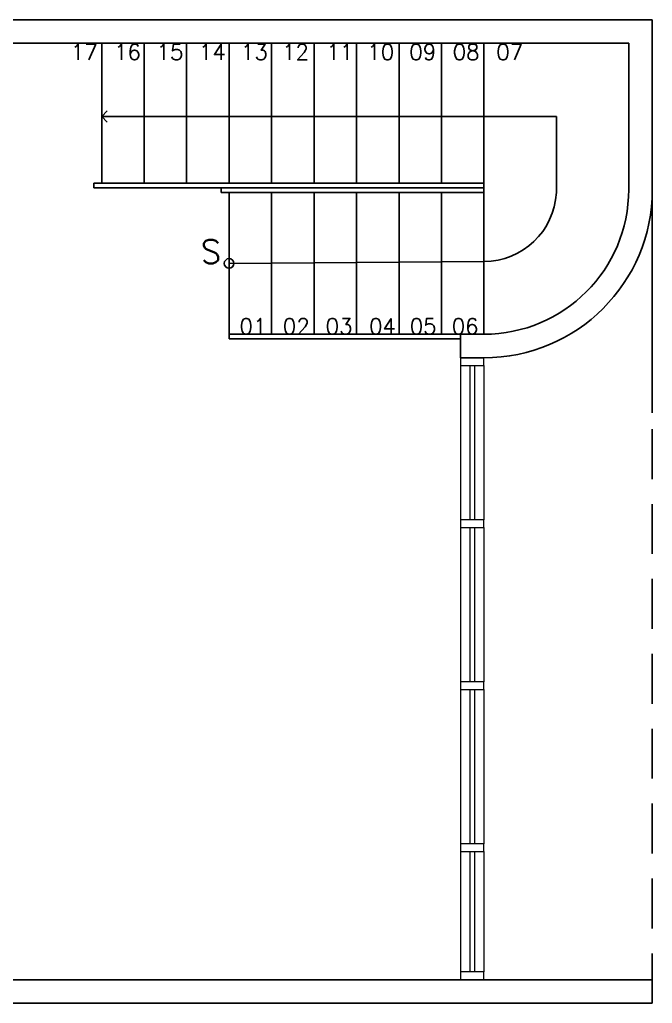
# Model space of a CAD drawing. Header units: millimetres. Extents: x 28.1 to 36.8, y 18.7 to 36.9.
# Drawn here: x 32.46 to 36.48, y 19.73 to 25.99 of the extents above; entities that cross this region are included whole.
import ezdxf

# ---------------------------------------------------------------- set-up
doc = ezdxf.new("R2010")
doc.units = ezdxf.units.MM
doc.linetypes.add('HIDDEN', pattern=[9.525, 6.35, -3.175])
for name, color, linetype in [('ALVENARIA', 4, 'Continuous'), ('ESCADA', 1, 'Continuous'), ('PROJEÇÃO', 8, 'Continuous'), ('SIMBOLOS', 7, 'Continuous'), ('TEXTOS', 2, 'Continuous')]:
    doc.layers.add(name, color=color, linetype=linetype)
doc.layers.add('Arq-Caixilho', color=1, linetype='Continuous', lineweight=13)
doc.layers.add('Arq-Parede Baixa Osso', color=2, linetype='Continuous', lineweight=20)
doc.styles.add('Texto Padrão', font='simplex.shx', dxfattribs={"height": 0.06})

msp = doc.modelspace()

# ---------------------------------------------------------------- linework, layer by layer
for p, q in [((32.9809, 25.3712), (33.0163, 25.4066)), ((32.9809, 25.3712), (33.0163, 25.3359)), ((32.9309, 24.9467), (32.9309, 24.9167)), ((35.2609, 23.9867), (33.7909, 23.9867)), ((33.7909, 23.9867), (33.7909, 23.9567)), ((35.2609, 23.9567), (33.7909, 23.9567))]:
    msp.add_line(p, q)
msp.add_circle((33.7909, 24.4367), 0.0307)
at = {"layer": 'ALVENARIA'}
for p, q in [((36.4809, 25.9867), (28.9509, 25.9867)), ((36.4809, 24.9067), (36.4809, 25.9867)), ((36.3309, 25.8367), (29.1009, 25.8367)), ((36.3309, 25.8367), (36.3309, 24.9067)), ((35.2609, 23.9867), (35.2609, 23.8367)), ((35.2609, 23.9867), (35.4109, 23.9867)), ((35.2609, 23.8367), (35.4109, 23.8367)), ((29.1009, 19.8817), (36.4809, 19.8817)), ((36.4809, 19.7317), (36.4809, 19.8817)), ((28.9509, 19.7317), (36.4809, 19.7317))]:
    msp.add_line(p, q, dxfattribs=at)
for radius in [0.92, 1.07]:
    msp.add_arc((35.4109, 24.9067), radius, 270, 0, dxfattribs=at)
at = {"layer": 'Arq-Caixilho'}
for p, q in [((35.3209, 23.7867), (35.3209, 22.8067)), ((35.3509, 23.7867), (35.3509, 22.8067)), ((35.3209, 22.7567), (35.3209, 21.7767)), ((35.3509, 22.7567), (35.3509, 21.7767)), ((35.3209, 21.7267), (35.3209, 20.7467)), ((35.3509, 21.7267), (35.3509, 20.7467)), ((35.3209, 20.6967), (35.3209, 19.9317)), ((35.3509, 20.6967), (35.3509, 19.9317))]:
    msp.add_line(p, q, dxfattribs=at)
for points in [[(35.4109, 23.8367), (35.2609, 23.8367), (35.2609, 23.7867), (35.4109, 23.7867)], [(35.4109, 22.8067), (35.2609, 22.8067), (35.2609, 22.7567), (35.4109, 22.7567)], [(35.4109, 21.7767), (35.2609, 21.7767), (35.2609, 21.7267), (35.4109, 21.7267)], [(35.4109, 20.7467), (35.2609, 20.7467), (35.2609, 20.6967), (35.4109, 20.6967)], [(35.4109, 19.9317), (35.2609, 19.9317), (35.2609, 19.8817), (35.4109, 19.8817)]]:
    msp.add_lwpolyline(points, close=True, dxfattribs=at)
at = {"layer": 'Arq-Parede Baixa Osso'}
for p, q in [((35.2609, 23.7867), (35.2609, 22.8067)), ((35.4109, 23.7867), (35.4109, 22.8067)), ((35.2609, 22.7567), (35.2609, 21.7767)), ((35.4109, 22.7567), (35.4109, 21.7767)), ((35.2609, 21.7267), (35.2609, 20.7467)), ((35.4109, 21.7267), (35.4109, 20.7467)), ((35.2609, 20.6967), (35.2609, 19.9317)), ((35.4109, 20.6967), (35.4109, 19.9317))]:
    msp.add_line(p, q, dxfattribs=at)
at = {"layer": 'ESCADA', "color": 3, "ltscale": 0.025}
for p, q in [((32.9809, 24.9467), (32.9809, 25.8367)), ((33.2509, 24.9467), (33.2509, 25.8367)), ((33.5209, 24.9467), (33.5209, 25.8367)), ((33.7909, 24.9467), (33.7909, 25.8367)), ((34.0609, 24.9467), (34.0609, 25.8367))]:
    msp.add_line(p, q, dxfattribs=at)
at = {"layer": 'ESCADA', "color": 2, "ltscale": 0.025}
for p, q in [((34.3309, 24.9467), (34.3309, 25.8367)), ((34.6009, 24.9467), (34.6009, 25.8367)), ((34.8709, 24.9467), (34.8709, 25.8367)), ((35.1409, 24.9467), (35.1409, 25.8367))]:
    msp.add_line(p, q, dxfattribs=at)
at = {"layer": 'ESCADA', "color": 2}
for p in [(35.4109, 25.8367), (35.4109, 24.9117)]:
    msp.add_line(p, (35.4109, 23.9867), dxfattribs=at)
at = {"layer": 'ESCADA'}
for p, q in [((32.9309, 24.9467), (35.4109, 24.9467)), ((33.7409, 24.8867), (33.7409, 24.9167)), ((33.7909, 23.9867), (33.7909, 24.8867)), ((34.0609, 23.9867), (34.0609, 24.8867)), ((34.3309, 24.8867), (34.3309, 23.9867)), ((34.6009, 24.8867), (34.6009, 23.9867)), ((34.8709, 24.8867), (34.8709, 23.9867)), ((35.1409, 24.8867), (35.1409, 23.9867))]:
    msp.add_line(p, q, dxfattribs=at)
at = {"layer": 'ESCADA', "ltscale": 0.025}
for p, q in [((32.9309, 24.9167), (35.4109, 24.9167)), ((33.7409, 24.8867), (35.4109, 24.8867))]:
    msp.add_line(p, q, dxfattribs=at)
at = {"layer": 'PROJEÇÃO'}
msp.add_line((36.4809, 23.4867), (36.4809, 25.9867), dxfattribs=at)
at = {"layer": 'PROJEÇÃO', "linetype": 'HIDDEN', "ltscale": 0.05}
msp.add_line((36.4809, 19.7317), (36.4809, 23.4867), dxfattribs=at)
at = {"layer": 'SIMBOLOS'}
for p, q in [((32.9809, 25.3712), (35.8709, 25.3712)), ((35.8709, 25.3712), (35.8709, 24.8867)), ((33.7909, 24.4367), (35.4109, 24.4492))]:
    msp.add_line(p, q, dxfattribs=at)
msp.add_arc((35.4105, 24.9102), 0.461, 270.04711, 357.08073, dxfattribs=at)

# ---------------------------------------------------------------- texts
at = {"layer": 'SIMBOLOS', "insert": (33.6111, 24.5867), "char_height": 0.15, "attachment_point": 1, "style": 'Texto Padrão'}
msp.add_mtext_dynamic_manual_height_columns('S', width=5.728977, gutter_width=12.5, heights=[0], dxfattribs=at)
at = {"layer": 'TEXTOS', "char_height": 0.1, "attachment_point": 1, "line_spacing_factor": 0.6, "style": 'Texto Padrão'}
for s, heights, insert in [('17', [0], (32.7841, 25.8309)), ('16', [0], (33.0594, 25.8309)), ('15', [0], (33.3292, 25.8309)), ('14', [0.1], (33.5986, 25.8309)), ('13', [0], (33.8656, 25.8309)), ('12', [0], (34.1274, 25.8309)), ('11', [0], (34.4087, 25.8309)), ('10', [0], (34.6684, 25.8309)), ('09', [0], (34.9361, 25.8309)), ('08', [0], (35.2117, 25.8309)), ('07', [0], (35.4891, 25.8309)), ('01', [0], (33.8568, 24.0867)), ('02', [0], (34.1324, 24.0867)), ('03', [0], (34.4043, 24.0867)), ('04', [0], (34.6803, 24.0867)), ('05', [0], (34.9384, 24.0867)), ('06', [0], (35.2057, 24.0867))]:
    msp.add_mtext_dynamic_manual_height_columns(s, width=5.728977, gutter_width=12.5, heights=heights, dxfattribs=dict(at, insert=insert))

doc.saveas('drawing.dxf')
